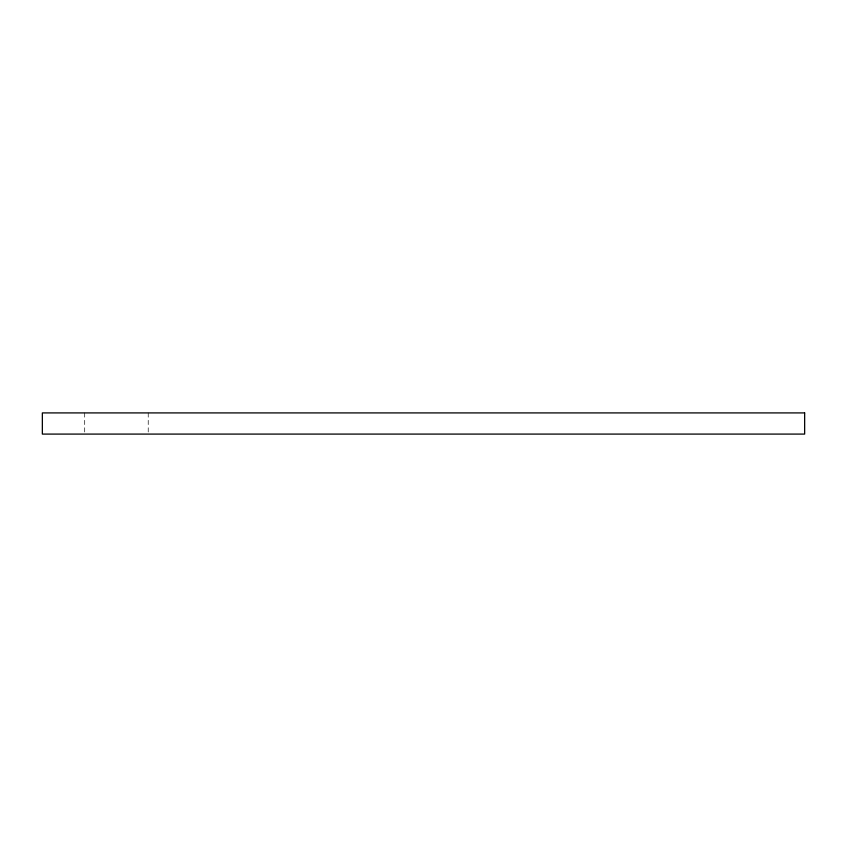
<?xml version="1.0" encoding="UTF-8"?>
<svg xmlns="http://www.w3.org/2000/svg" width="847" height="847" viewBox="0 0 847 847"><rect width="100%" height="100%" fill="white"/><g stroke="black" fill="none" stroke-linecap="round" stroke-linejoin="round"><path stroke-width="0.64" stroke-dasharray="4.24 3.18" d="M148.225 412.913L148.225 432.764M84.7 412.913L84.7 432.764"/><path stroke-width="1.27" d="M804.65 412.913L42.35 412.913L42.35 434.088L804.65 434.088L804.65 412.913"/></g></svg>
